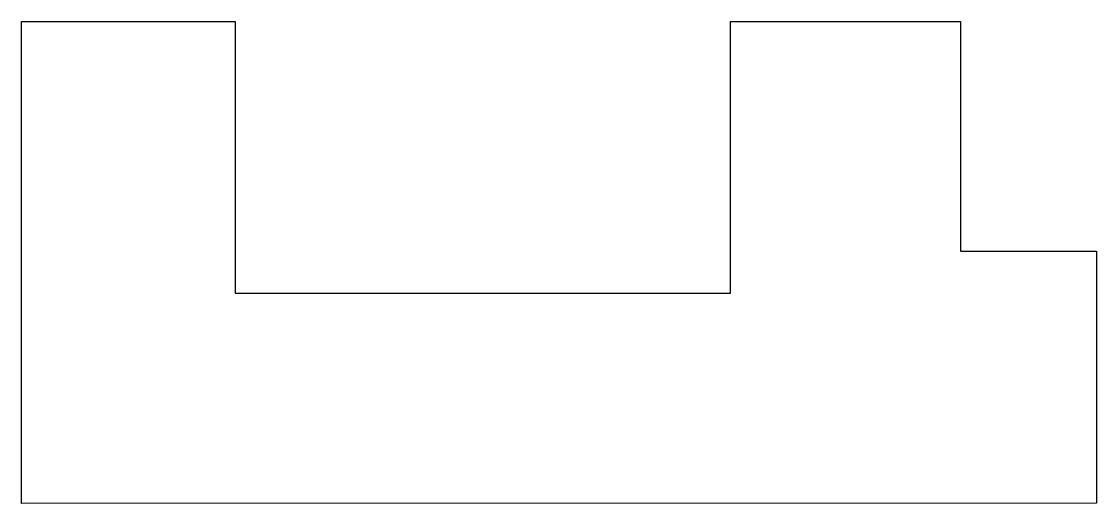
# Model space of a CAD drawing. Extents: x 0 to 78.5, y 0 to 35.2.
import ezdxf

# ---------------------------------------------------------------- set-up
doc = ezdxf.new("R2010")
doc.units = 0
doc.layers.add('LAYER_1', color=7, linetype='CONTINUOUS')

msp = doc.modelspace()

# ---------------------------------------------------------------- linework, layer by layer
at = {"layer": 'LAYER_1', "color": 1}
msp.add_lwpolyline([(0, 0), (0, 35.23), (15.606, 35.23), (15.606, 15.369), (51.781, 15.369), (51.781, 35.23), (68.568, 35.23), (68.568, 18.443), (78.499, 18.443), (78.499, 0.014), (0, 0)], dxfattribs=at)

doc.saveas('drawing.dxf')
